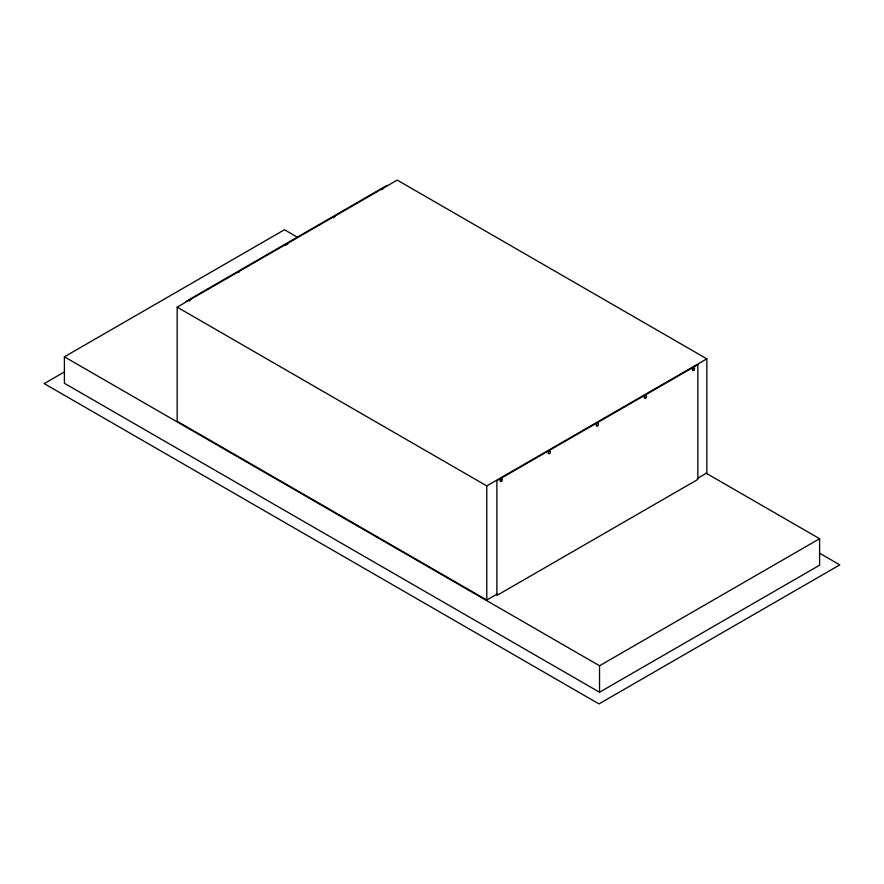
<?xml version="1.0" encoding="UTF-8"?>
<svg xmlns="http://www.w3.org/2000/svg" width="884" height="884" viewBox="0 0 884 884"><rect width="100%" height="100%" fill="white"/><g stroke="black" fill="none" stroke-linecap="round" stroke-linejoin="round"><path stroke-width="1.33" d="M706.117 473.194L819.601 538.71L819.601 565.185L599.54 692.238L64.399 383.28L64.399 356.804L284.46 229.752L297.599 237.332M186.17 301.311L387.126 185.297M64.466 371.899L44.2 383.601L598.987 703.907L839.8 564.876L819.479 553.141M497.537 593.816L486.775 600.026L177.165 421.27L177.165 307.146L397.225 180.093L706.835 358.849L706.835 472.973L697.266 478.498M177.165 307.146L486.775 485.902L706.835 358.849M64.399 356.804L599.54 665.763L819.601 538.71M599.54 665.763L599.54 692.238M486.775 485.902L486.775 600.026M189.485 301.09A1.547 0.895 -60 0 1 189.596 300.726M189.994 300.03A1.547 0.895 -60 0 1 191.32 299.477M237.818 272.626A1.547 0.895 -60 0 1 239.542 271.885M286.107 244.548A1.547 0.895 -60 0 1 287.698 244.393M285.698 245.244A1.547 0.895 -60 0 1 285.875 244.879M333.644 217.862A1.547 0.895 -60 0 1 333.754 217.497M333.931 217.132A1.547 0.895 -60 0 1 335.478 216.237M382.474 188.778A1.547 0.895 -60 0 1 383.7 188.657M381.811 189.751A1.547 0.895 -60 0 1 382.208 189.065M697.83 364.683L496.874 480.697L496.874 595.451L697.83 479.437L697.83 364.683M501.526 481.25A1.547 0.895 -60 0 0 502.024 478.852A1.547 0.895 -60 0 0 500.189 480.476A1.547 0.895 -60 0 0 501.526 481.25M549.583 453.503A1.547 0.895 -60 0 0 550.069 451.116A1.547 0.895 -60 0 0 548.246 452.73A1.547 0.895 -60 0 0 549.583 453.503M597.639 425.757A1.547 0.895 -60 0 0 598.125 423.37A1.547 0.895 -60 0 0 596.302 424.994A1.547 0.895 -60 0 0 597.639 425.757M645.685 398.021A1.547 0.895 -60 0 0 646.182 395.623A1.547 0.895 -60 0 0 644.348 397.248A1.547 0.895 -60 0 0 645.685 398.021M693.741 370.274A1.547 0.895 -60 0 0 694.227 367.888A1.547 0.895 -60 0 0 692.404 369.501A1.547 0.895 -60 0 0 693.741 370.274"/></g></svg>
